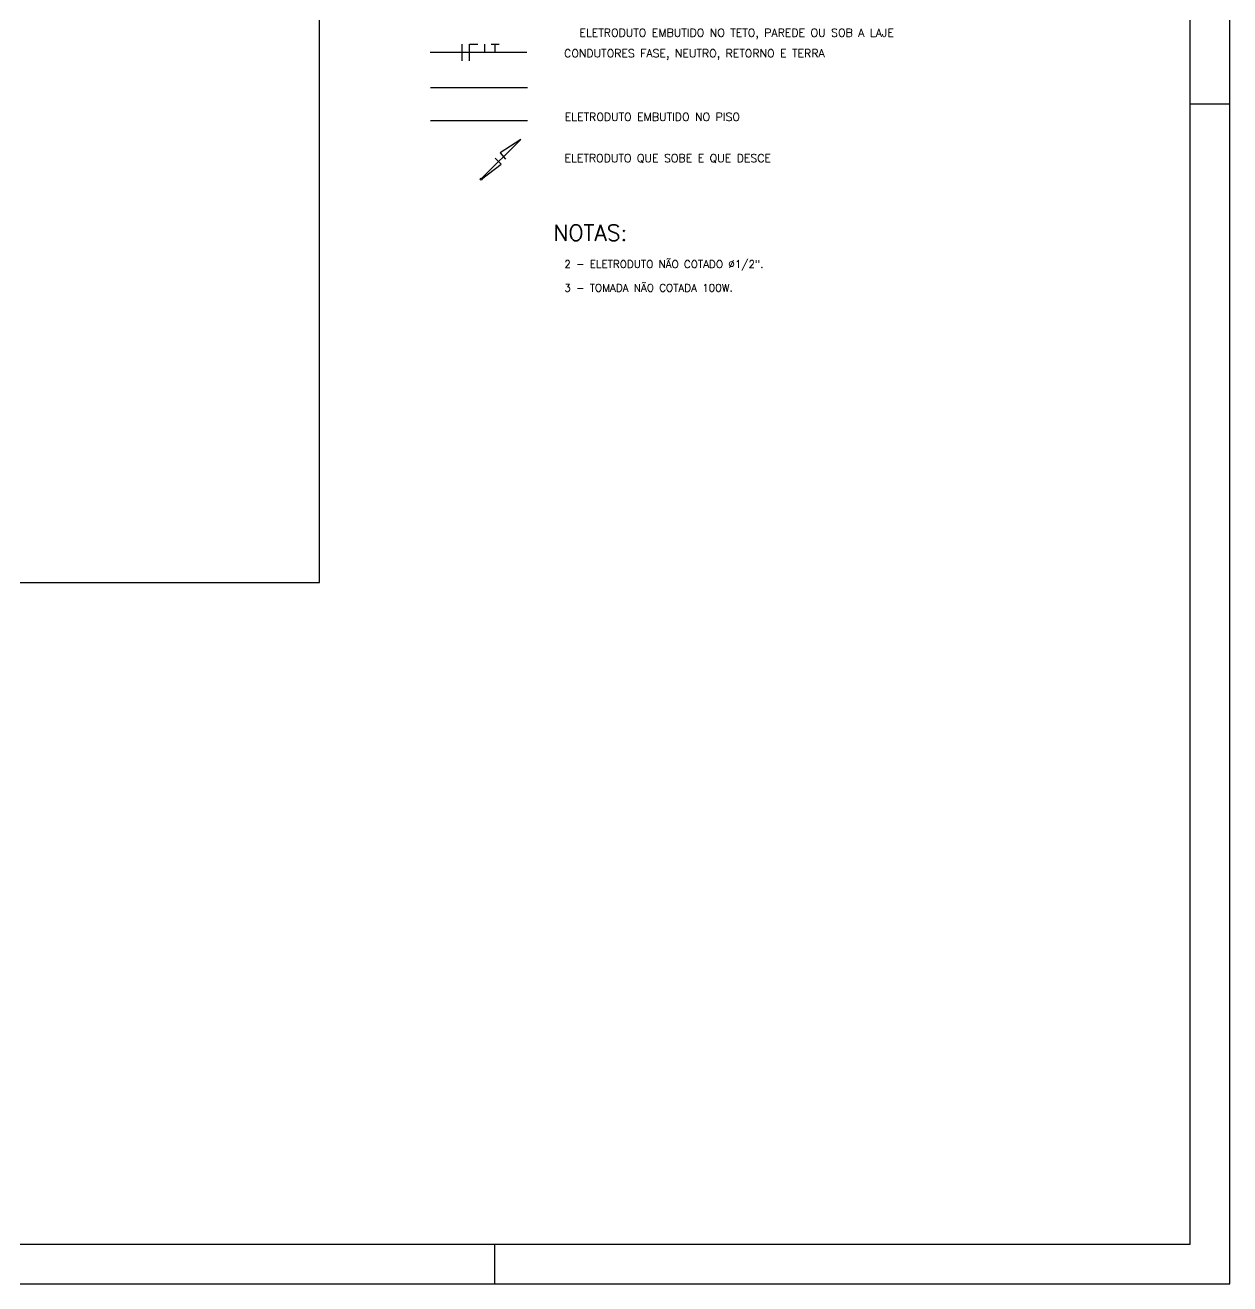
# Model space of a CAD drawing. Header units: inches. Extents: x 645122 to 645329, y 8794230 to 8794268.
# Drawn here: x 645150 to 645165.16, y 8794230.42 to 8794246.26 of the extents above; entities that cross this region are included whole.
import ezdxf

# ---------------------------------------------------------------- set-up
doc = ezdxf.new("R2010")
doc.units = ezdxf.units.IN
doc.header["$LTSCALE"] = 8
doc.header["$MEASUREMENT"] = 0
doc.linetypes.add('HIDDEN', pattern=[0.375, 0.25, -0.125])
for name, color, linetype in [('CIRCUITOS', 3, 'Continuous'), ('ELETRICA', 3, 'Continuous'), ('ELETRICO', 3, 'Continuous'), ('pena1', 8, 'Continuous'), ('pena3', 2, 'Continuous'), ('pena9', 6, 'Continuous'), ('TXT_LEGENDA', 7, 'Continuous')]:
    doc.layers.add(name, color=color, linetype=linetype)
doc.styles.add('ROMANS', font='romans', dxfattribs={"height": 0.2})

msp = doc.modelspace()

# ---------------------------------------------------------------- linework, layer by layer
at = {"layer": 'CIRCUITOS'}
for p, q in [((645155.492, 8794246.023), (645155.492, 8794245.812)), ((645155.592, 8794245.812), (645155.592, 8794246.023)), ((645155.592, 8794246.023), (645155.693, 8794246.023)), ((645155.778, 8794246.023), (645155.778, 8794245.917)), ((645155.864, 8794246.023), (645155.915, 8794246.023)), ((645155.915, 8794246.023), (645155.965, 8794246.023)), ((645155.915, 8794245.917), (645155.915, 8794246.023))]:
    msp.add_line(p, q, dxfattribs=at)
at = {"layer": 'ELETRICA'}
for p, q in [((645156.313, 8794245.917), (645155.095, 8794245.917)), ((645156.318, 8794245.473), (645155.101, 8794245.473))]:
    msp.add_line(p, q, dxfattribs=at)
at = {"layer": 'ELETRICA', "linetype": 'HIDDEN'}
msp.add_line((645156.318, 8794245.057), (645155.101, 8794245.057), dxfattribs=at)
at = {"layer": 'ELETRICO', "color": 2}
for p, q in [((645155.738, 8794244.326), (645156.236, 8794244.824)), ((645155.738, 8794244.326), (645156.236, 8794244.824)), ((645156.236, 8794244.824), (645155.976, 8794244.654)), ((645155.976, 8794244.654), (645156.045, 8794244.575)), ((645155.74, 8794244.324), (645155.988, 8794244.513)), ((645155.988, 8794244.513), (645155.913, 8794244.587))]:
    msp.add_line(p, q, dxfattribs=at)
msp.add_circle((645155.737, 8794244.325), 0.0124, dxfattribs=at)
at = {"layer": 'pena1'}
for p, q in [((645165.158, 8794230.423), (645165.158, 8794262.331)), ((645164.658, 8794245.273), (645165.158, 8794245.273)), ((645155.908, 8794230.423), (645155.908, 8794230.923)), ((645121.945, 8794230.423), (645165.158, 8794230.423))]:
    msp.add_line(p, q, dxfattribs=at)
at = {"layer": 'pena3'}
for p, q in [((645153.701, 8794239.25), (645153.701, 8794251.76)), ((645146.852, 8794239.25), (645153.701, 8794239.25))]:
    msp.add_line(p, q, dxfattribs=at)
at = {"layer": 'pena9'}
for p, q in [((645164.658, 8794230.923), (645164.658, 8794261.831)), ((645123.195, 8794230.923), (645164.658, 8794230.923))]:
    msp.add_line(p, q, dxfattribs=at)

# ---------------------------------------------------------------- texts
at = {"layer": 'ELETRICO', "color": 7, "style": 'ROMANS'}
for s, p in [('ELETRODUTO EMBUTIDO NO TETO, PAREDE OU SOB A LAJE', (645156.974, 8794246.116)), ('CONDUTORES FASE, NEUTRO, RETORNO E TERRA', (645156.781, 8794245.857)), ('ELETRODUTO EMBUTIDO NO PISO', (645156.789, 8794245.057)), ('ELETRODUTO QUE SOBE E QUE DESCE', (645156.787, 8794244.538))]:
    msp.add_text(s, height=0.10067, dxfattribs=at).set_placement(p)
at = {"layer": 'ELETRICO', "color": 4, "style": 'ROMANS'}
msp.add_text('NOTAS:', height=0.2014, dxfattribs=at).set_placement((645156.645, 8794243.549))
at = {"layer": 'TXT_LEGENDA', "ltscale": 1.5, "style": 'ROMANS'}
for s, p in [('2 - ELETRODUTO NÃO COTADO %%C1/2".', (645156.784, 8794243.207)), ('3 - TOMADA NÃO COTADA 100W.', (645156.784, 8794242.908))]:
    msp.add_text(s, height=0.09566, dxfattribs=at).set_placement(p)

doc.saveas('drawing.dxf')
